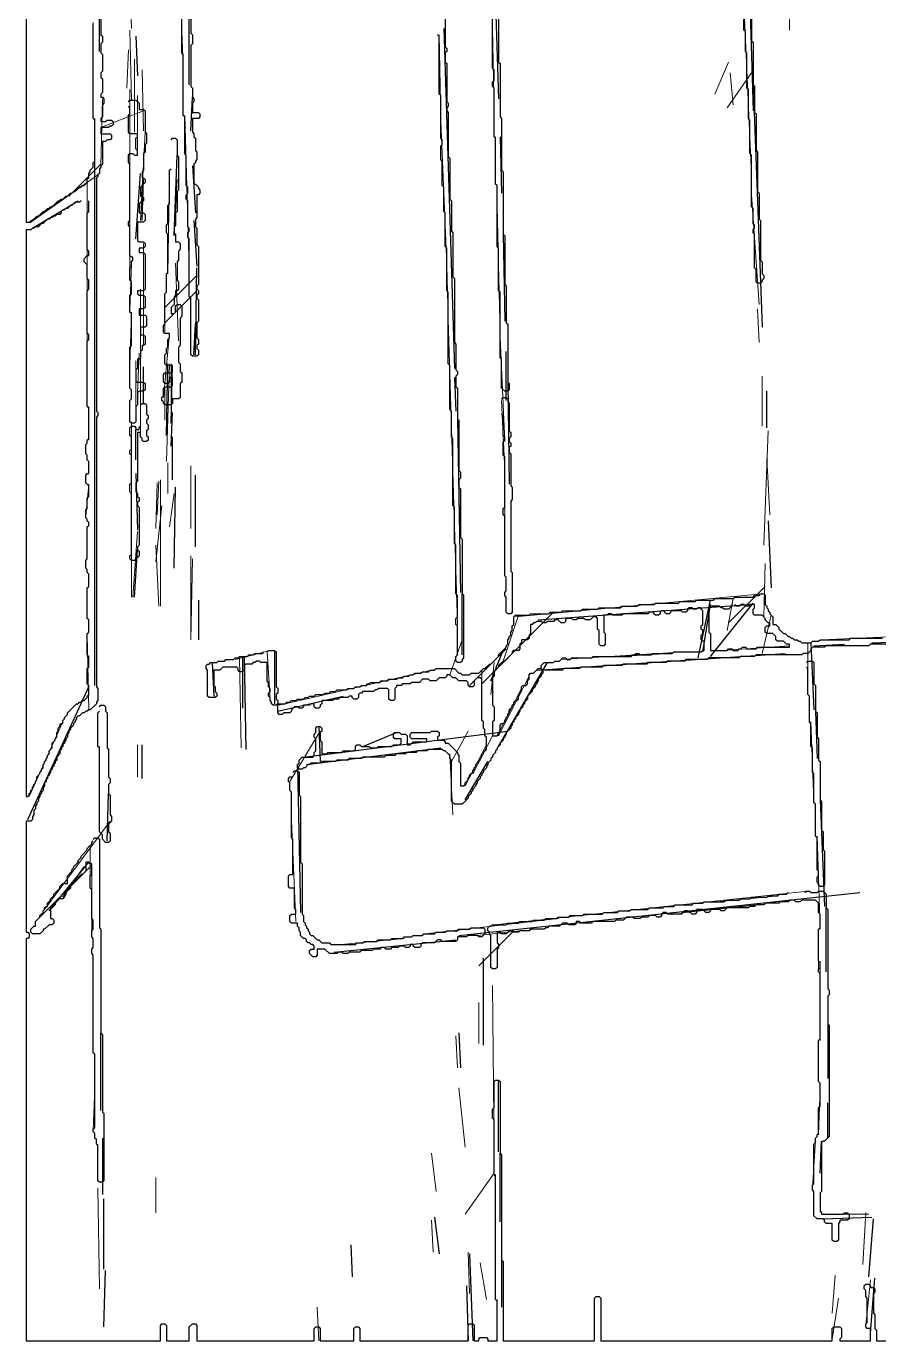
# Model space of a CAD drawing. Header units: metres. Extents: x 0 to 320, y 0 to 426.
# Drawn here: x 0 to 139.9, y 0.2 to 215.9 of the extents above; entities that cross this region are included whole.
import ezdxf

# ---------------------------------------------------------------- set-up
doc = ezdxf.new("R2010")
doc.units = ezdxf.units.M
for name, color, linetype in [('CUT', 7, 'Continuous'), ('FOLD', 1, 'Continuous'), ('OUTLINE', 3, 'Continuous')]:
    doc.layers.add(name, color=color, linetype=linetype)

msp = doc.modelspace()

# ---------------------------------------------------------------- linework, layer by layer
at = {"layer": 'CUT', "lineweight": 25}
for p, q in [((12, 211.75), (12, 237.5)), ((26.75, 206.25), (26.75, 224)), ((118.75, 220), (119.25, 202)), ((77, 219.5), (77.5, 204)), ((18, 214.25), (18.25, 207.75)), ((68.5, 215.5), (70.25, 159.75)), ((119.25, 206.25), (120.75, 166.5)), ((27, 198.75), (27.25, 204.25)), ((11.25, 107.75), (11.25, 200.75)), ((77.75, 197.75), (78, 188.5)), ((24.25, 181.5), (24.75, 194.75)), ((27.25, 193), (27.75, 185.25)), ((18, 181), (18.75, 191.75)), ((19, 184), (19.25, 190.75)), ((24.5, 185.25), (24.75, 190.75)), ((1, 182.75), (8.5, 187.25)), ((27.5, 184), (28, 176.5)), ((78.25, 181.75), (78.5, 167.5)), ((27.75, 162), (28, 176.25)), ((27.5, 162), (27.75, 167)), ((78.75, 154.5), (78.75, 162.5)), ((19.25, 154), (19.25, 160)), ((23, 148.75), (23.25, 160.5)), ((23.75, 150.75), (24, 160.25)), ((70.25, 158.25), (70.5, 152.75)), ((79, 157.5), (79.25, 140.75)), ((121.5, 150), (121.5, 156)), ((23.75, 147), (24, 152.5)), ((70.75, 151.5), (71.25, 123)), ((18, 144.75), (18, 149.75)), ((24, 141.5), (24, 148.5)), ((18, 142.5), (18.25, 133.25)), ((24.25, 127), (24.5, 140.25)), ((27.75, 130.5), (27.75, 142.25)), ((121.75, 134.75), (122.25, 123.75)), ((17.75, 122.25), (18.25, 130)), ((115.25, 118), (121.25, 124)), ((28.25, 121.75), (28.25, 115.25)), ((71.5, 112.75), (71.5, 122.75)), ((84, 118.5), (118.5, 121)), ((110.25, 112.25), (112.25, 121.75)), ((111, 113.25), (112.25, 121)), ((112.25, 112.5), (119.25, 121.25)), ((74.75, 108), (86.5, 119.75)), ((128.75, 114.75), (129.25, 103.75)), ((129.25, 114.25), (134.25, 114.5)), ((138.75, 114.75), (165.5, 115.75)), ((35.5, 112.5), (35.5, 104)), ((35.75, 112.5), (36, 97.25)), ((40.75, 113.25), (40.75, 104.75)), ((76.25, 108.5), (78.25, 113.5)), ((83.75, 110.25), (124.5, 113)), ((30.5, 111.5), (30.75, 106)), ((77.5, 97.75), (85.5, 111.5)), ((0.25, 85.75), (10.25, 107.5)), ((41.25, 103.5), (52, 106)), ((129.5, 103.5), (129.75, 95.75)), ((45.5, 96), (79, 100.25)), ((48, 101), (48.25, 95.25)), ((55.25, 97.75), (60.75, 100)), ((19, 92.5), (19, 98)), ((46, 94.75), (68, 97.5)), ((72, 89), (75.75, 95.25)), ((44.5, 94.5), (45, 70.5)), ((13.25, 82.25), (13.5, 90)), ((130.25, 89), (131, 71.5)), ((1.75, 69.25), (10.75, 78.25)), ((3.75, 70.75), (10.25, 78.75)), ((6, 73), (9.5, 78)), ((71, 66.75), (136.75, 73.75)), ((107.5, 70.5), (119.75, 71.75)), ((131.25, 60.75), (131.25, 71.25)), ((74.25, 61.75), (80, 67.5)), ((50.5, 64), (70.5, 66)), ((75, 48.75), (75, 63)), ((131.5, 52.25), (131.5, 43.25)), ((12.25, 38), (12.25, 50.75)), ((71, 50.75), (71.25, 45)), ((77.5, 31.25), (77.5, 42.75)), ((131.5, 33.5), (131.5, 39.25)), ((12.5, 33.5), (12.5, 24.25)), ((130.25, 27.75), (130.5, 33)), ((77.75, 19.75), (77.75, 31)), ((12.75, 12), (12.75, 23.5)), ((67, 20.5), (67.75, 14.5)), ((130.75, 20.25), (138.75, 20.5)), ((138.25, 10.75), (139, 20.25)), ((53.25, 16), (53.5, 10.75)), ((72.75, 14.5), (73.25, 0.25)), ((78, 13.5), (78, 5.75)), ((12.75, 2.5), (13, 11.75)), ((72.25, 9.25), (72.5, 0.25)), ((138.5, 1.5), (139.25, 10.5))]:
    msp.add_line(p, q, dxfattribs=at)
at = {"layer": 'FOLD', "lineweight": 18}
for p, q in [((17, 224), (17.25, 215.5)), ((125.25, 215.25), (125.25, 221.5)), ((117.75, 219.75), (119, 191.5)), ((11, 201), (11, 216.5)), ((17, 215.25), (17.25, 203.75)), ((25.5, 215), (25.75, 209.5)), ((67.75, 214.5), (68, 200.5)), ((76.5, 215.5), (76.75, 201.5)), ((16.5, 205.75), (16.75, 212)), ((17.75, 198.5), (17.75, 210.5)), ((113, 204.75), (115.25, 210)), ((19, 208.75), (19.25, 198.75)), ((115, 202.5), (119, 208.25)), ((115.5, 208.25), (116, 203)), ((17, 174.5), (17, 205.5)), ((12.25, 193), (12.5, 204)), ((18.25, 194.75), (18.25, 204.5)), ((12.25, 199.25), (19.25, 202)), ((26, 201.25), (26.75, 176.25)), ((18.75, 184), (19.5, 198.5)), ((68, 200.25), (69, 176.75)), ((77, 190.25), (77, 197.75)), ((7, 188), (12.25, 193.25)), ((23.25, 175.25), (23.5, 192)), ((0.75, 183.75), (11.75, 191.5)), ((10, 153.75), (10, 190.5)), ((0.5, 183.75), (6.25, 187.75)), ((119, 188.25), (120.25, 170.25)), ((77.25, 186.25), (77.75, 165.25)), ((19.25, 163.75), (19.25, 180.25)), ((17, 169.25), (17.25, 177)), ((24.5, 177), (25, 164.25)), ((22.75, 169.75), (28, 175)), ((69, 176.5), (69.25, 168)), ((18.75, 148.75), (18.75, 172.75)), ((22.75, 167.25), (28, 172.5)), ((22.75, 171.75), (22.75, 165.75)), ((27, 162.25), (27, 171.25)), ((17, 160.25), (17.25, 169)), ((120, 169.5), (120.25, 164)), ((69.25, 167.75), (70.75, 117.75)), ((22.5, 155), (23.5, 165.5)), ((77.75, 164.75), (78.5, 147.75)), ((18.25, 155.75), (18.5, 162.25)), ((18, 153.5), (18, 161)), ((23, 144.5), (23.5, 160.5)), ((23.75, 154), (23.75, 160.5)), ((120.75, 150.25), (120.75, 158.5)), ((22.75, 151.25), (22.75, 156.5)), ((10.25, 148), (10.25, 153.5)), ((78, 154.5), (78.5, 143)), ((17.25, 122.25), (17.25, 151)), ((121, 130.75), (121.75, 149.5)), ((121.5, 145), (122, 135.75)), ((23.25, 144.25), (23.25, 139.25)), ((27, 143.75), (27, 133.5)), ((78.5, 142.75), (78.5, 128.75)), ((9.75, 135.5), (10.25, 140.75)), ((21.25, 133.5), (21.5, 141)), ((21.5, 135.75), (21.75, 141.25)), ((22, 120.75), (22, 141.5)), ((23.5, 133.75), (24.25, 139.25)), ((21.25, 128), (22.25, 137.25)), ((17.5, 122.25), (18.25, 133)), ((21.25, 130.75), (21.75, 120.75)), ((27, 115.75), (27, 129)), ((27, 115.25), (27.25, 128.5)), ((121, 119), (121.25, 127.75)), ((80.25, 119), (120.75, 122.75)), ((115, 116.75), (116, 122)), ((78.25, 111.75), (80.75, 119.25)), ((120.75, 113), (122.25, 119.25)), ((10, 116), (10.25, 103.75)), ((69.5, 109.5), (71.5, 115.25)), ((128.25, 114.75), (128.25, 106.5)), ((130.5, 115.25), (142.75, 115.75)), ((34.25, 112), (40, 113.5)), ((35, 112.25), (35.25, 97.5)), ((39.5, 113.25), (40, 105.5)), ((72.75, 107.75), (78.75, 113.75)), ((87.75, 112), (108, 113.25)), ((97.5, 112.5), (105.5, 113)), ((114.25, 113.5), (125.25, 114.25)), ((41.5, 104.5), (67.75, 110.5)), ((74.75, 102.25), (74.75, 110.25)), ((76.25, 106.25), (76.75, 111.5)), ((77.5, 99.5), (82.5, 109.25)), ((77.25, 99.5), (81.25, 107.25)), ((0.5, 89.5), (6, 101.75)), ((11.75, 98), (11.75, 103)), ((128.75, 101.75), (129.25, 88.75)), ((43.25, 92), (48.25, 100.25)), ((69.75, 95.25), (72.5, 100.25)), ((73.25, 93.25), (76.5, 99.5)), ((12, 84), (12, 97.75)), ((18.25, 98), (18.25, 92.75)), ((72, 91.25), (75.5, 98)), ((69.5, 96.5), (70, 86.5)), ((3, 71), (13.75, 85.5)), ((43.5, 85.5), (44.25, 69)), ((129.75, 83), (130.25, 67.75)), ((10.5, 81.5), (10.5, 74.75)), ((10.75, 78.5), (10.75, 66.75)), ((76.75, 68.5), (128.25, 74)), ((113.25, 72.25), (123.5, 73.25)), ((65.5, 67), (87.25, 69.5)), ((74, 66.75), (81, 67.5)), ((130, 61), (130, 67.5)), ((51.75, 65.25), (62, 66.25)), ((130.25, 49.5), (130.25, 62.5)), ((76.5, 58.5), (76.75, 31.25)), ((74.25, 55.75), (74.25, 49)), ((70.5, 50.25), (70.75, 45)), ((130, 43), (130, 49.25)), ((11, 34.75), (11.25, 41.75)), ((71, 41.75), (72, 32)), ((130, 34), (130.25, 41.75)), ((11.75, 32.5), (11.75, 26.75)), ((129, 25.25), (129.5, 33.25)), ((66.5, 31), (67.25, 24.75)), ((21.25, 21.25), (21.25, 27)), ((72, 21), (76.75, 27.75)), ((77, 7.25), (77, 27.5)), ((11.75, 25.25), (12, 8.75)), ((66.5, 20), (66.75, 14.75)), ((130.5, 21), (138.25, 21)), ((137.25, 12.75), (137.75, 21.25)), ((72.5, 14.75), (72.75, 8)), ((74.5, 13), (75.5, 7)), ((132.25, 4.75), (132.75, 11)), ((137.75, 2.75), (138.5, 10.25)), ((77.25, 0.25), (77.25, 7)), ((132.25, 0.5), (133.25, 7.25)), ((47.75, 5.75), (48, 0.25))]:
    msp.add_line(p, q, dxfattribs=at)
at = {"layer": 'OUTLINE'}
for points in [[(0, 289.5), (0, 183.75), (0.75, 183.75), (1.75, 184.75), (2, 184.75), (2.75, 185.5), (3, 185.5), (3.5, 186), (3.75, 186), (4, 186.25), (4.25, 186.25), (5.25, 187.25), (5.5, 187.25), (5.75, 187.5), (6, 187.5), (6.5, 188), (6.75, 188), (7.25, 188.5), (7.5, 188.5), (7.75, 188.75), (8, 188.75), (8.75, 189.5), (9, 189.5), (9.25, 189.75), (9.5, 189.75), (10, 190.25), (10, 190.75), (10.25, 191), (10.25, 191.75), (10.5, 192), (10.5, 192.25), (11, 192.75), (11, 193.5), (11.25, 193.75), (11.25, 200.5), (11, 200.75), (11, 216.25)], [(12.25, 227), (12.25, 214.5), (12.5, 214.25), (12.5, 213.25), (12.25, 213), (12.25, 211.5), (12.5, 211.25), (12.5, 208.5), (12.25, 208.25), (12.25, 207.5), (12.5, 207.25), (12.5, 205), (12.25, 204.75), (12.25, 204.25), (12.5, 204.25), (12.75, 204), (12.75, 203.25), (12.5, 203), (12.5, 201), (12.25, 200.75), (12.25, 200.25), (13, 200.25), (13.25, 200.5), (14, 200.5), (14.25, 200.25), (14.25, 199.75), (14, 199.5), (13.75, 199.5), (13.5, 199.25), (12.25, 199.25), (12.25, 198.25), (13.75, 198.25), (14, 198), (14, 197.5), (13.75, 197.25), (13.25, 197.25), (13, 197), (12.5, 197), (12.5, 193.25), (12.25, 193), (12.25, 192.75), (12, 192.5), (12, 191.75), (11.75, 191.5), (11.75, 191.25), (11.5, 191), (11.5, 152.75), (11.75, 152.5), (11.75, 152), (11.5, 151.75), (11.5, 107.5), (11.75, 107.25), (11.75, 105.25), (11.5, 105), (11.5, 104.75), (10.5, 103.75), (10.25, 103.75), (10, 103.5), (9.75, 103.5), (9.5, 103.25), (9.25, 103.25), (8.75, 102.75), (8.5, 102.75), (8.25, 102.5), (8.25, 102.25), (8, 102), (8, 101.75), (7.75, 101.5), (7.75, 101.25), (7.25, 100.75), (7.25, 100.5), (7, 100.25), (7, 100), (6.75, 99.75), (6.75, 99.25), (6.5, 99), (6.5, 98.75), (6.25, 98.5), (6.25, 98.25), (6, 98), (6, 97.75), (5.75, 97.5), (5.75, 97.25), (5.5, 97), (5.5, 96.5), (5, 96), (5, 95.5), (4.75, 95.25), (4.75, 95), (4.5, 94.75), (4.5, 94.5), (4.25, 94.25), (4.25, 94), (4, 93.75), (4, 93.5), (3.75, 93.25), (3.75, 93), (3.5, 92.75), (3.5, 92.5), (3.25, 92.25), (3.25, 92), (3, 91.75), (3, 91.25), (2.75, 91), (2.75, 90.5), (2.5, 90.25), (2.5, 90), (2.25, 89.75), (2.25, 89.5), (2, 89.25), (2, 88.75), (1.75, 88.5), (1.75, 88.25), (1.5, 88), (1.5, 87.5), (1.25, 87.25), (1.25, 86.5), (1, 86.25), (1, 85.75), (0.75, 85.5), (0, 85.5), (0, 67.25), (0.25, 67.25), (0.5, 67), (0.5, 66.5), (0.25, 66.25), (0, 66.25), (0, 0.25), (22, 0.25), (22, 2.75), (22.25, 3), (22.75, 3), (23, 2.75), (23, 0.25), (26.75, 0.25), (26.75, 2.5), (27.25, 3), (27.75, 3), (28, 2.75), (28, 0.25), (47.25, 0.25), (47.25, 2.25), (47.5, 2.5), (48, 2.5), (48.25, 2.25), (48.25, 0.25), (53.75, 0.25), (53.75, 2.25), (54, 2.5), (54.5, 2.5), (54.75, 2.25), (54.75, 0.25), (72.5, 0.25), (72.5, 2.75), (72.75, 3), (73.25, 3), (73.5, 2.75), (73.5, 0.25), (74.25, 0.25), (74.25, 0.5), (74.5, 0.75), (75.5, 0.75), (75.75, 0.5), (75.75, 0.25), (77.25, 0.25), (77.25, 6.75), (77, 7), (77, 27.25), (76.75, 27.5), (76.75, 36.5), (76.5, 36.75), (76.5, 38.25), (76.75, 38.5), (76.75, 42.75), (77, 43), (77.5, 43), (77.75, 42.75), (77.75, 31), (78, 30.75), (78, 13.5), (78.25, 13.25), (78.25, 0.25), (93.25, 0.25), (93.25, 7.25), (93.5, 7.5), (94, 7.5), (94.25, 7.25), (94.25, 0.25), (132.25, 0.25), (132.25, 2.25), (132.5, 2.5), (133.5, 2.5), (133.75, 2.25), (133.75, 0.75), (133.5, 0.5), (133.5, 0.25), (138.5, 0.25), (138.5, 2.25), (138, 2.25), (137.75, 2.5), (137.75, 3), (138, 3.25), (138, 7.25), (137.75, 7.5), (137.75, 8.5), (137.5, 8.75), (137.5, 9.25), (137.75, 9.5), (138.25, 9.5), (138.5, 9.25), (138.5, 9), (139, 9), (139.25, 8.75), (139.25, 8.25), (139, 8), (139, 4.75), (139.25, 4.5), (139.25, 2.25), (139.5, 2), (139.5, 0.25), (148, 0.25)], [(27, 219.5), (27, 214.75), (27.25, 214.5), (27.25, 213), (27, 212.75), (27, 206), (27.25, 205.75), (27.25, 204.25), (27.5, 204), (27.5, 203.5), (27.25, 203.25), (27.25, 201.75), (28.25, 201.75), (28.5, 201.5), (28.5, 201), (28.25, 200.75), (27.25, 200.75), (27.25, 198.5), (27.5, 198.25), (27.5, 197.75), (27.75, 197.5), (27.75, 195.5), (28, 195.25), (28, 194), (27.75, 193.75), (27.75, 193.5), (27.5, 193.25), (27.5, 190), (27.75, 190), (28.25, 189.5), (28.25, 189.25), (28.5, 189), (28.5, 188.5), (28.25, 188.25), (28, 188.25), (28, 184.5), (27.75, 184.25), (27.75, 183), (28, 182.75), (28, 180), (28.25, 179.75), (28.25, 173.5), (28, 173.25), (28, 172.75), (28.25, 172.5), (28.25, 172), (28, 171.75), (28, 171.25), (28.25, 171), (28.25, 167.5), (28, 167.25), (28, 164.75), (28.25, 164.5), (28.25, 163.75), (28, 163.5), (28, 163), (28.25, 162.75), (28.25, 162), (28, 161.75), (27.25, 161.75), (27, 162), (27, 171.25), (26.75, 171.5), (26.75, 181), (26.5, 181.25), (26.5, 182), (26.75, 182.25), (26.75, 182.75), (26.5, 183), (26.5, 187.25), (26.25, 187.5), (26.25, 188.25), (26.5, 188.5), (26.5, 189.5), (26.25, 189.75), (26.25, 194.75), (26, 195), (26, 201), (25.75, 201.25), (25.75, 211.25), (25.5, 211.5), (25.5, 218)], [(68.75, 219.75), (68.75, 212.5), (69, 212.25), (69, 211.75), (68.75, 211.5), (68.75, 210), (69, 209.75), (69, 203.5), (69.25, 203.25), (69.25, 202.75), (69, 202.5), (69, 202), (69.25, 201.75), (69.25, 194.5), (69.5, 194.25), (69.5, 187.5), (69.75, 187.25), (69.75, 182.25), (70, 182), (70, 174.75), (70.25, 174.5), (70.25, 164), (70.5, 163.75), (70.5, 159.5), (70.75, 159.25), (70.75, 158.75), (70.5, 158.5), (70.5, 156.75), (70.75, 156.5), (70.75, 151.5), (71, 151.25), (71, 143), (71.25, 142.75), (71.25, 141.75), (71, 141.5), (71, 140.25), (71.25, 140), (71.25, 132), (71.5, 131.75), (71.5, 122.75), (71.75, 122.5), (71.75, 112.25), (71.5, 112), (71.5, 111.75), (71.25, 111.5), (70.75, 111.5), (70.5, 111.75), (70.5, 112.5), (70.75, 112.75), (70.75, 117.5), (70.5, 117.75), (70.5, 118.75), (70.75, 119), (70.75, 122.5), (70.5, 122.75), (70.5, 130.75), (70.25, 131), (70.25, 137), (70, 137.25), (70, 148.25), (69.75, 148.5), (69.75, 152.75), (69.5, 153), (69.5, 160.25), (69.25, 160.5), (69.25, 172.25), (69, 172.5), (69, 179.5), (68.75, 179.75), (68.75, 185.25), (68.5, 185.5), (68.5, 189.5), (68.25, 189.75), (68.25, 193.75), (68, 194), (68, 196.25), (68.25, 196.5), (68.25, 197.25), (68, 197.5), (68, 204.5), (67.75, 204.75), (67.75, 214.25), (67.5, 214.5)], [(77.5, 218.5), (77.5, 210), (77.75, 209.75), (77.75, 201), (78, 200.75), (78, 192.25), (78.25, 192), (78.25, 181.75), (78.5, 181.5), (78.5, 173.5), (78.75, 173.25), (78.75, 167.25), (79, 167), (79, 157.5), (79.25, 157.25), (79.25, 156.25), (79, 156), (78.5, 156), (78, 156.5), (78, 161.25), (77.75, 161.5), (77.75, 172.25), (77.5, 172.5), (77.5, 179.5), (77.25, 179.75), (77.25, 189.75), (77, 190), (77, 197.5), (76.75, 197.75), (76.75, 205.75), (76.5, 206), (76.5, 206.75), (76.75, 207), (76.75, 208.75), (76.5, 209), (76.5, 218)], [(119, 219.75), (119, 213.5), (119.25, 213.25), (119.25, 206.25), (119.5, 206), (119.5, 201.75), (119.75, 201.5), (119.75, 195.5), (120, 195.25), (120, 188.75), (120.25, 188.5), (120.25, 184.25), (120.5, 184), (120.5, 177.5), (120.75, 177.25), (120.75, 175.25), (121, 175), (121, 174.5), (120.75, 174.25), (120.75, 174), (120.5, 173.75), (120, 173.75), (119.75, 174), (119.75, 176), (119.5, 176.25), (119.5, 181.75), (119.25, 182), (119.25, 182.5), (119.5, 182.75), (119.5, 183.25), (119.25, 183.5), (119.25, 186), (119, 186.25), (119, 194.75), (118.75, 195), (118.75, 200.5), (118.5, 200.75), (118.5, 205.5), (118.25, 205.75), (118.25, 211.5), (118, 211.75), (118, 215), (117.75, 215.25), (117.75, 219)], [(16.75, 203.5), (17, 203.75), (18, 203.75), (18.5, 203.25), (18.5, 202.25), (19.25, 202.25), (19.5, 202), (19.5, 198.5), (19.75, 198.25), (19.75, 196.75), (19.5, 196.5), (19.5, 195.25), (19.25, 195), (19.25, 192.25), (19, 192), (19, 191), (19.25, 191), (19.5, 190.75), (19.5, 190.25), (19.25, 190), (19, 190), (19, 189.75), (18.75, 189.5), (18.75, 188), (19, 188), (19.25, 187.75), (19.25, 187.25), (19, 187), (18.75, 187), (18.5, 186.75), (18.5, 185.25), (19.25, 185.25), (19.5, 185), (19.5, 184), (19.25, 183.75), (18.25, 183.75), (18.25, 180.75), (18.5, 180.5), (19.25, 180.5), (19.5, 180.25), (19.5, 179.75), (19.25, 179.5), (18.5, 179.5), (18.5, 178.75), (19.25, 178.75), (19.5, 178.5), (19.5, 172.75), (19.25, 172.5), (18.25, 172.5), (18.25, 172), (18.5, 171.75), (19.25, 171.75), (19.5, 171.5), (19.5, 169.75), (19.25, 169.5), (18.5, 169.5), (18.5, 168.5), (19.5, 168.5), (19.75, 168.25), (19.75, 166.75), (19.5, 166.5), (18.75, 166.5), (18.75, 165.25), (19.25, 165.25), (19.5, 165), (19.5, 163.75), (19.25, 163.5), (19, 163.5), (19, 162.75), (18.75, 162.5), (18.75, 161.5), (18.5, 161.25), (18.25, 161.25), (18.25, 159.75), (18, 159.5), (18, 157.5), (19.25, 157.5), (19.5, 157.25), (19.5, 156.25), (19.25, 156), (18.5, 156), (18.25, 155.75), (18.25, 153.75), (18, 153.5), (18, 151), (17.75, 150.75), (17.25, 150.75), (17, 151), (17, 154.5), (17.25, 154.75), (17.25, 156.25), (17, 156.5), (17, 163.25), (17.25, 163.5), (17.25, 168.75), (17, 169), (17, 171.75), (17.25, 172), (17.25, 174), (17, 174.25), (17, 176.25), (17.25, 176.5), (17.25, 177.25), (17.5, 177.5), (17.5, 178), (17.25, 178), (17, 178.25), (17, 183), (16.75, 183.25), (16.75, 183.75), (17, 184), (17, 193.25), (16.75, 193.5), (16.75, 194.75), (17, 195), (17.5, 195), (17.75, 194.75), (18.25, 194.75), (18.25, 195.5), (18, 195.75), (18, 197.5), (18.25, 197.75), (18.25, 198.25), (17, 198.25), (16.75, 198.5), (16.75, 201.25), (17, 201.5), (17, 202.5), (16.75, 202.75)], [(23.75, 197.25), (24, 197.5), (24.5, 197.5), (24.75, 197.25), (24.75, 194.75), (25, 194.5), (25, 189), (24.75, 188.75), (24.75, 185.5), (24.5, 185.25), (24.5, 183.25), (24.25, 183), (24.25, 182), (24.5, 181.75), (24.5, 180.5), (25, 180.5), (25.25, 180.25), (25.25, 179.25), (25, 179), (25, 177.5), (24.75, 177.25), (24.75, 174.25), (25, 174), (25, 172.75), (24.75, 172.5), (24.5, 172.5), (24.5, 171.75), (24.25, 171.5), (24.25, 170.25), (23.75, 169.75), (23.75, 168.75), (24.25, 168.75), (24.5, 169), (24.5, 170), (24.75, 170.25), (25.25, 170.25), (25.5, 170), (25.5, 168.25), (25.25, 168), (25.25, 163.5), (25, 163.25), (25, 160.75), (25.25, 160.5), (25.25, 159.25), (25.5, 159), (25.5, 157.5), (25.25, 157.25), (25.25, 155), (25, 154.75), (24, 154.75), (24, 154), (23.75, 153.75), (22.75, 153.75), (22.5, 154), (22.5, 154.25), (22.25, 154.5), (22.25, 155), (22.5, 155.25), (22.5, 156.5), (22.75, 156.75), (23.75, 156.75), (24, 157), (24, 158.25), (23.5, 158.25), (23.5, 157.5), (23.25, 157.25), (22.75, 157.25), (22.5, 157.5), (22.5, 158.75), (22.75, 159), (23.75, 159), (24, 159.25), (24, 160.25), (23, 160.25), (22.75, 160.5), (22.75, 162), (23, 162.25), (23, 163), (23.25, 163.25), (23.25, 164.5), (23.5, 164.75), (23.5, 165.5), (22.75, 165.5), (22.5, 165.75), (22.5, 166.75), (22.75, 167), (22.75, 172), (23, 172.25), (23, 175.25), (23.25, 175.5), (23.25, 181.75), (23, 182), (23, 183.25), (23.25, 183.5), (23.25, 186.5), (23.5, 186.75), (23.5, 192.25), (23.75, 192.5)], [(9, 187.25), (8.75, 187), (8, 187), (7.5, 186.5), (7.25, 186.5), (6.75, 186), (6.5, 186), (6.25, 185.75), (6, 185.75), (5.75, 185.5), (5.75, 185.25), (5.5, 185), (5, 185), (4.75, 184.75), (4.5, 184.75), (4.25, 184.5), (4, 184.5), (3.75, 184.25), (3.5, 184.25), (2.75, 183.5), (2.5, 183.5), (2, 183), (1.5, 183), (1.25, 182.75), (1, 182.75), (0.75, 182.5), (0, 182.5), (0, 89.5), (0.25, 89.5), (0.5, 89.75), (0.5, 90), (0.75, 90.25), (0.75, 90.5), (1, 90.75), (1, 91), (1.25, 91.25), (1.25, 91.5), (1.5, 91.75), (1.5, 92), (1.75, 92.25), (1.75, 92.75), (2.25, 93.25), (2.25, 93.5), (2.5, 93.75), (2.5, 94), (2.75, 94.25), (2.75, 94.75), (3, 95), (3, 95.25), (3.25, 95.5), (3.25, 95.75), (3.5, 96), (3.5, 96.25), (3.75, 96.5), (3.75, 97), (4.25, 97.5), (4.25, 98.25), (4.75, 98.75), (4.75, 99), (5, 99.25), (5, 100), (5.25, 100.25), (5.25, 100.75), (5.5, 101), (5.5, 101.25), (5.75, 101.5), (6, 101.5), (6, 102), (6.25, 102.25), (6.25, 102.5), (6.75, 103), (6.75, 103.25), (8.25, 104.75), (8.5, 104.75), (8.75, 105), (9, 105), (9.25, 105.25), (9.5, 105.25), (10, 105.75), (10, 106), (10.25, 106.25), (10.25, 107.75), (10, 108), (10, 110.5), (10.25, 110.75), (10.25, 112.5), (10, 112.75), (10, 116.25), (10.25, 116.5), (10.25, 118.5), (10, 118.75), (10, 123.75), (10.25, 124), (10.25, 126), (10, 126.25), (10, 126.75), (9.75, 127), (9.75, 128.25), (10, 128.5), (10, 133.75), (10.25, 134), (10.25, 134.5), (10, 134.75), (10, 135), (9.75, 135.25), (9.75, 136.5), (10, 136.75), (10, 138.5), (10.25, 138.75), (10.25, 140.5), (9.75, 141), (9.75, 142.25), (10, 142.5), (10.25, 142.5), (10.25, 144.5), (10, 144.75), (10, 145.5), (9.75, 145.75), (9.75, 147.25), (10, 147.5), (10, 148), (10.25, 148.25), (10.25, 153.25), (10, 153.5), (10, 164.25), (10.25, 164.5), (10.25, 165.25), (10, 165.5), (10, 172.5), (10.25, 172.75), (10.25, 174.25), (10, 174.5), (10, 176.75), (9.5, 177.25), (9.5, 177.75), (10, 178.25), (10.25, 178.25), (10.25, 179), (10, 179.25), (10, 185.25), (10.25, 185.5), (10.25, 187.25)], [(18.75, 153.75), (19, 154), (19.5, 154), (19.75, 153.75), (19.75, 152.25), (20, 152), (20, 151.5), (19.75, 151.25), (19.75, 150.75), (20, 150.5), (20, 149.75), (19.75, 149.5), (19.75, 148.75), (20, 148.5), (20, 148), (19.75, 147.75), (19.25, 147.75), (19, 148), (19, 148.25), (18.75, 148.5), (18.75, 149.25), (18.25, 149.25), (18.25, 141.25), (18, 141), (18, 139.5), (18.25, 139.25), (18.25, 138.75), (18.5, 138.5), (18.5, 138), (18.25, 137.75), (18.25, 137.25), (18.5, 137), (18.5, 130.75), (18.25, 130.5), (18.25, 130), (18.5, 129.75), (18.5, 129), (17.75, 128.25), (17.25, 128.25), (17, 128.5), (17, 129), (17.25, 129.25), (17.25, 139.25), (17, 139.5), (17, 140.75), (17.25, 141), (17.25, 145.5), (17, 145.75), (17, 146.25), (17.25, 146.5), (17.25, 148.5), (17, 148.75), (17, 150), (17.25, 150.25), (17.75, 150.25), (18, 150), (18, 149.75), (18.5, 149.75), (18.5, 150), (18.75, 150.25)], [(78, 154.75), (78.25, 155), (78.75, 155), (79, 154.75), (79, 154.25), (79.25, 154), (79.25, 149.5), (79.5, 149.25), (79.5, 148.5), (79.25, 148.25), (79.25, 147.75), (79.5, 147.5), (79.5, 147), (79.25, 146.75), (79.25, 146), (79.5, 145.75), (79.5, 140.5), (79.75, 140.25), (79.75, 138.25), (79.5, 138), (79.5, 126.5), (79.75, 126.25), (79.75, 119.75), (79.5, 119.5), (79, 119.5), (78.75, 119.75), (78.75, 122.25), (78.5, 122.5), (78.5, 123), (78.75, 123.25), (78.75, 125.5), (78.5, 125.75), (78.5, 135.5), (78.25, 135.75), (78.25, 136.75), (78.5, 137), (78.5, 145.25), (78.25, 145.5), (78.25, 147.75), (78.5, 148), (78.5, 148.5), (78.25, 148.75), (78.25, 152), (78, 152.25)], [(141.5, 114.5), (138.5, 114.5), (138.25, 114.25), (131.25, 114.25), (131, 114), (129, 114), (128.75, 113.75), (128.75, 113.5), (128.25, 113), (127.5, 113), (127.25, 112.75), (119.75, 112.75), (119.5, 112.5), (117.25, 112.5), (117, 112.25), (112, 112.25), (111.75, 112), (108.25, 112), (108, 111.75), (105.25, 111.75), (105, 111.5), (102, 111.5), (101.75, 111.25), (98, 111.25), (97.75, 111), (94.75, 111), (94.5, 110.75), (91, 110.75), (90.75, 110.5), (88.25, 110.5), (88, 110.25), (84.75, 110.25), (84.5, 110.5), (84.5, 111), (85, 111.5), (86.5, 111.5), (86.75, 111.75), (87.5, 111.75), (88, 112.25), (88.5, 112.25), (88.75, 112), (89.25, 112), (89.5, 112.25), (92.75, 112.25), (93, 112.5), (99.25, 112.5), (99.5, 112.75), (99.75, 112.75), (100, 113), (100.5, 113), (100.75, 112.75), (102.5, 112.75), (102.75, 113), (106, 113), (106.25, 113.25), (110.75, 113.25), (111, 113.5), (111.25, 113.5), (111.25, 115), (111, 115), (110.75, 115.25), (110.75, 116), (111, 116.25), (111, 116.75), (110.75, 117), (110.75, 117.5), (111, 117.75), (111, 120), (110.75, 120.25), (110.75, 120.5), (110.25, 120.5), (110, 120.25), (109.5, 120.25), (109.25, 120.5), (108.75, 120.5), (108.5, 120.25), (108.5, 120), (108.25, 119.75), (107.75, 119.75), (107.5, 120), (105.75, 120), (105.75, 119.75), (105.5, 119.5), (105, 119.5), (104.75, 119.75), (104.75, 120), (104.25, 120), (104, 119.75), (104, 119.5), (103.75, 119.25), (103.25, 119.25), (103, 119.5), (103, 119.75), (102.25, 119.75), (102, 119.5), (98, 119.5), (97.75, 119.25), (96.25, 119.25), (96, 119.5), (95.5, 119.5), (95.25, 119.25), (94.75, 119.25), (94.75, 116.5), (95, 116.25), (95, 114.5), (94.75, 114.25), (94.25, 114.25), (94, 114.5), (94, 116.75), (93.75, 117), (93.75, 118.75), (93.5, 119), (93, 119), (92.5, 118.5), (91.75, 118.5), (91.5, 118.75), (90.5, 118.75), (90.25, 118.5), (89.75, 118.5), (89.5, 118.75), (88.75, 118.75), (88.5, 118.5), (88.5, 118.25), (88.25, 118), (87.75, 118), (87.25, 118.5), (86.75, 118.5), (86.5, 118.25), (85.5, 118.25), (85.25, 118), (84.75, 118), (84.5, 118.25), (83.75, 118.25), (83.5, 118), (83.25, 118), (83, 117.75), (82.75, 117.75), (82.75, 116.25), (82.5, 116), (82.5, 115.5), (82.25, 115.25), (81.25, 115.25), (81.25, 114.75), (81, 114.5), (81, 113.75), (80.75, 113.5), (80, 113.5), (79.75, 113.25), (79.75, 113), (78.5, 111.75), (78.25, 111.75), (77.5, 111), (77.5, 110.75), (76.75, 110), (76.75, 109.25), (76.5, 109), (76.5, 104.5), (76.75, 104.25), (76.75, 102), (76.5, 101.75), (76.5, 99.5), (77.25, 99.5), (77.5, 99.75), (77.5, 100), (77.75, 100.25), (77.75, 101.25), (78, 101.5), (78.25, 101.5), (78.5, 101.75), (78.5, 102), (78.75, 102.25), (78.75, 102.5), (79, 102.75), (79, 103), (79.25, 103.25), (79.25, 103.75), (79.75, 104.25), (79.75, 104.5), (80, 104.75), (80, 105), (80.25, 105.25), (80.5, 105.25), (80.75, 105.5), (80.75, 106.25), (81.25, 106.75), (81.25, 107.5), (81.5, 107.75), (82, 107.75), (82.25, 108), (82.25, 108.5), (82.5, 108.75), (82.5, 109.5), (82.75, 109.75), (83.25, 109.75), (84, 110.5), (84.5, 110.5), (84.75, 110.25), (84.75, 109.75), (84.5, 109.5), (84.5, 109.25), (84, 108.75), (84, 108.5), (83.75, 108.25), (83.75, 108), (83.5, 107.75), (83.5, 107.5), (83, 107), (83, 106.75), (82.25, 106), (82.25, 105.5), (81.75, 105), (81.75, 104.75), (81.5, 104.5), (81.5, 104.25), (81, 103.75), (81, 103.5), (80.75, 103.25), (80.75, 103), (80.25, 102.5), (80.25, 102.25), (80, 102), (80, 101.75), (79.75, 101.5), (79.75, 101.25), (79.5, 101), (79.5, 100.75), (78.75, 100), (78.75, 99.75), (78.5, 99.5), (78.5, 99.25), (78.25, 99), (78.25, 98.75), (77.75, 98.25), (77.75, 98), (77.25, 97.5), (77.25, 97.25), (77, 97), (77, 96.75), (76.5, 96.25), (76.5, 96), (76.25, 95.75), (76.25, 95.5), (75.75, 95), (75.75, 94.75), (75.5, 94.5), (75.5, 94.25), (75, 93.75), (75, 93.5), (74.75, 93.25), (74.75, 93), (74.5, 92.75), (74.5, 92.5), (74, 92), (74, 91.75), (73.75, 91.5), (73.75, 91.25), (73.25, 90.75), (73.25, 90.5), (73, 90.25), (73, 90), (72.5, 89.5), (72.5, 89.25), (71.5, 88.25), (70.25, 88.25), (69.75, 88.75), (69.75, 95.5), (69.5, 95.75), (69.5, 96.25), (68.75, 97), (68.5, 97), (68.25, 97.25), (66, 97.25), (65.75, 97), (64.25, 97), (64, 96.75), (62.5, 96.75), (62.25, 96.5), (60.75, 96.5), (60.5, 96.25), (59, 96.25), (58.75, 96), (55.25, 96), (55, 95.75), (53, 95.75), (52.75, 95.5), (51, 95.5), (50.75, 95.25), (48.5, 95.25), (48.25, 95), (46.75, 95), (46.5, 94.75), (46.25, 94.75), (45.75, 94.25), (45.5, 94.25), (45.25, 94), (44.75, 94), (44.5, 94.25), (44.5, 94.75), (44.75, 95), (44.75, 95.5), (45.25, 96), (47, 96), (47.25, 96.25), (47.25, 96.75), (47.5, 97), (47.5, 99), (47.25, 99.25), (47.25, 99.75), (47.5, 100), (47.5, 100.75), (47.75, 101), (48.25, 101), (48.5, 100.75), (48.5, 100.25), (48.25, 100), (48.25, 98.75), (48.5, 98.5), (48.5, 96.5), (49.25, 96.5), (49.5, 96.75), (51.75, 96.75), (52, 97), (53.75, 97), (54, 97.25), (54, 97.75), (54.25, 98), (54.75, 98), (55, 97.75), (56.25, 97.75), (56.5, 97.5), (57.5, 97.5), (57.75, 97.75), (60, 97.75), (60.25, 98), (61.25, 98), (61.5, 98.25), (61.5, 99), (60.5, 99), (60.25, 99.25), (60.25, 99.75), (60.5, 100), (61.25, 100), (61.5, 99.75), (62.25, 99.75), (62.5, 99.5), (62.5, 98), (63, 98), (63.5, 98.5), (65.75, 98.5), (65.75, 99), (63.25, 99), (63, 99.25), (63, 99.75), (63.25, 100), (66.25, 100), (66.5, 100.25), (67.5, 100.25), (67.75, 100), (67.75, 99.5), (67.5, 99.25), (67.5, 98.75), (68.5, 98.75), (68.75, 98.5), (68.75, 98.25), (69.25, 98.25), (70.75, 96.75), (70.75, 96.5), (71, 96.25), (71, 95.25), (71.25, 95), (71.25, 91.25), (71.75, 91.25), (72, 91.5), (72, 91.75), (72.5, 92.25), (72.5, 92.5), (72.75, 92.75), (72.75, 93), (73.25, 93.5), (73.25, 93.75), (73.5, 94), (73.5, 94.25), (73.75, 94.5), (73.75, 94.75), (74.5, 95.5), (74.5, 95.75), (74.75, 96), (74.75, 96.25), (75, 96.5), (75, 96.75), (75.5, 97.25), (75.5, 99.25), (75.25, 99.5), (75.25, 100.5), (75, 100.75), (75, 101.75), (74.75, 102), (74.75, 108.75), (74.5, 109), (74, 109), (73.5, 108.5), (73.5, 107.75), (73.25, 107.5), (72.75, 107.5), (72.5, 107.75), (72.5, 108.25), (72.25, 108.5), (71, 108.5), (70.5, 109), (70, 109), (69.5, 109.5), (69, 109.5), (69, 109.25), (68.75, 109), (67.75, 109), (67.25, 108.5), (66.25, 108.5), (66, 108.75), (65, 108.75), (64.5, 108.25), (63.25, 108.25), (63, 108), (61.75, 108), (61.5, 107.75), (60.75, 107.75), (60.75, 107.5), (60.5, 107.25), (60.5, 105.5), (60.25, 105.25), (59.75, 105.25), (59.5, 105.5), (59.5, 107), (59.25, 107.25), (57.75, 107.25), (57.5, 107), (57.25, 107), (57, 106.75), (55.25, 106.75), (55, 106.5), (54.75, 106.5), (54.5, 106.25), (54.5, 105.75), (54.25, 105.5), (53.75, 105.5), (53.5, 105.75), (53.5, 106), (53, 106), (52.75, 105.75), (51.5, 105.75), (51.25, 105.5), (50.5, 105.5), (50.25, 105.25), (48.5, 105.25), (48.5, 104.75), (48.25, 104.5), (48.25, 104.25), (48, 104), (47.5, 104), (47.25, 104.25), (47.25, 104.75), (46.75, 104.75), (46.5, 104.5), (45.5, 104.5), (45.5, 104.25), (45.25, 104), (44.75, 104), (44.5, 104.25), (44, 104.25), (43.5, 103.75), (43.5, 103.5), (43.25, 103.25), (42.25, 103.25), (42, 103), (41.5, 103), (41.25, 103.25), (41.25, 104.5), (41.5, 104.75), (42.5, 104.75), (42.75, 105), (43.25, 105), (43.5, 105.25), (44.25, 105.25), (44.5, 105.5), (45.5, 105.5), (45.75, 105.75), (46.25, 105.75), (46.5, 106), (47.25, 106), (47.5, 106.25), (48.75, 106.25), (49, 106.5), (49.75, 106.5), (50, 106.75), (50.75, 106.75), (51, 107), (52.5, 107), (52.75, 107.25), (53.75, 107.25), (54, 107.5), (54.75, 107.5), (55, 107.75), (55.75, 107.75), (56, 108), (56.25, 108), (56.5, 108.25), (58, 108.25), (58.25, 108.5), (59.25, 108.5), (59.5, 108.75), (60.75, 108.75), (61, 109), (61.75, 109), (62, 109.25), (62.75, 109.25), (63, 109.5), (63.5, 109.5), (63.75, 109.75), (64.75, 109.75), (65, 110), (66, 110), (66.25, 110.25), (67, 110.25), (67.25, 110.5), (70.25, 110.5), (71, 109.75), (71.25, 109.75), (71.5, 109.5), (72.75, 109.5), (73, 109.75), (74.25, 109.75), (75, 110.5), (75.25, 110.5), (76, 111.25), (76.25, 111.25), (77.5, 112.5), (77.5, 112.75), (78.75, 114), (78.75, 114.25), (79, 114.5), (79, 115.25), (79.25, 115.5), (79.25, 115.75), (79.5, 116), (79.5, 116.5), (79.75, 116.75), (79.75, 117.5), (80, 117.75), (80, 119), (80.25, 119.25), (82.5, 119.25), (82.75, 119.5), (85.75, 119.5), (86, 119.75), (87.75, 119.75), (88, 120), (91, 120), (91.25, 120.25), (93.75, 120.25), (94, 120.5), (97.5, 120.5), (97.75, 120.75), (100.25, 120.75), (100.5, 121), (103, 121), (103.25, 121.25), (107, 121.25), (107.25, 121.5), (109.75, 121.5), (110, 121.75), (112.75, 121.75), (113, 122), (116, 122), (116.25, 122.25), (119.25, 122.25), (119.5, 122.5), (120.25, 122.5), (120.5, 122.75), (121, 122.75), (121.25, 122.5), (121.25, 121), (121.5, 120.75), (121.5, 120.5), (121.75, 120.25), (121.75, 120), (122, 119.75), (122, 119.5), (122.5, 119), (122.5, 117.75), (123, 117.75), (123.5, 117.25), (123.5, 117), (124.25, 116.25), (124.5, 116.25), (125, 115.75), (125.25, 115.75), (125.5, 115.5), (125.75, 115.5), (126, 115.25), (126.5, 115.25), (126.75, 115), (127, 115), (127.25, 114.75), (128.75, 114.75), (129, 115), (130, 115), (130.25, 115.25), (135, 115.25), (135.25, 115.5), (140.5, 115.5)], [(115.75, 121), (115.75, 120.75), (115.25, 120.25), (114.5, 120.25), (114.25, 120.5), (114, 120.5), (113.75, 120.75), (112, 120.75), (112, 116.5), (112.25, 116.25), (112.25, 113.5), (115, 113.5), (115.25, 113.75), (115.75, 113.75), (116, 113.5), (116.75, 113.5), (117, 113.75), (117.25, 113.75), (117.5, 114), (118, 114), (118.25, 113.75), (119.75, 113.75), (120, 114), (125.25, 114), (125.25, 114.5), (124.75, 114.5), (124.25, 115), (123.25, 115), (123, 115.25), (123, 115.75), (122.5, 116.25), (121.5, 116.25), (121.25, 116.5), (121.25, 117.25), (121.5, 117.5), (122, 117.5), (122, 118), (121.75, 118), (121.25, 118.5), (121.25, 118.75), (120.75, 119.25), (119.5, 119.25), (119.25, 119.5), (119.25, 120.25), (119.5, 120.5), (119.5, 121), (118.75, 121), (118.5, 120.75), (118, 120.75), (117.75, 121), (117.25, 121), (117, 120.75), (116.5, 120.75), (116.25, 121)], [(39.5, 113.25), (39.75, 113.5), (40.75, 113.5), (41, 113.25), (41, 107.5), (41.25, 107.25), (41.25, 106.5), (41, 106.25), (41, 105.5), (41.25, 105.25), (41.25, 104.75), (41, 104.5), (40.5, 104.5), (40.25, 104.75), (40.25, 105), (40, 105.25), (40, 105.75), (39.75, 106), (39.75, 106.5), (40, 106.75), (40, 107.25), (39.75, 107.5), (39.75, 108.25), (39.5, 108.5), (39.5, 111.5), (38.5, 111.5), (38.25, 111.75), (37.75, 111.75), (37.5, 111.5), (37.25, 111.5), (37, 111.25), (36, 111.25), (35.75, 111), (35.75, 110.25), (35.5, 110), (35, 110), (34.75, 110.25), (34.75, 110.5), (34.5, 110.75), (32.25, 110.75), (31.75, 110.25), (30.75, 110.25), (30.75, 107.75), (31, 107.5), (31, 106.75), (31.25, 106.5), (31.25, 106), (31, 105.75), (30, 105.75), (29.75, 106), (29.75, 110.25), (29.5, 110.5), (29.5, 111), (29.75, 111.25), (30, 111.25), (30.25, 111.5), (31.25, 111.5), (31.5, 111.75), (32.5, 111.75), (32.75, 112), (34, 112), (34.25, 112.25), (34.75, 112.25), (35, 112.5), (36.25, 112.5), (36.5, 112.75), (37.25, 112.75), (37.5, 113), (38.75, 113), (39, 113.25)], [(128, 111.5), (128.25, 111.75), (129, 111.75), (129.25, 111.5), (129.25, 108), (129.5, 107.75), (129.5, 103.5), (129.75, 103.25), (129.75, 99.25), (130, 99), (130, 95.5), (130.25, 95.25), (130.25, 89), (130.5, 88.75), (130.5, 84), (130.75, 83.75), (130.75, 80.75), (131, 80.5), (131, 75), (130.75, 74.75), (130.25, 74.75), (130, 75), (130, 75.25), (129.75, 75.5), (129.75, 76.25), (130, 76.5), (130, 77.25), (129.75, 77.5), (129.75, 82.75), (129.5, 83), (129.5, 88.25), (129.25, 88.5), (129.25, 93.25), (129, 93.5), (129, 97.5), (128.75, 97.75), (128.75, 101.5), (128.5, 101.75), (128.5, 106), (128.25, 106.25), (128.25, 110.5), (128, 110.75)], [(12, 104.25), (12.25, 104.5), (12.75, 104.5), (13, 104.25), (13, 103.5), (13.25, 103.25), (13.25, 97.5), (13.5, 97.25), (13.5, 92.75), (13.75, 92.5), (13.75, 91.75), (13.5, 91.5), (13.5, 90), (13.75, 89.75), (13.75, 86.5), (14, 86.25), (14, 85.5), (13.5, 85), (13.5, 83.75), (13.75, 83.5), (13.75, 82.25), (13.5, 82), (13, 82), (12.5, 82.5), (12.5, 83.25), (12, 83.75), (12, 97.5), (11.75, 97.75), (11.75, 103.25), (12, 103.5)], [(43.75, 93.5), (44, 93.75), (44.5, 93.75), (44.75, 93.5), (44.75, 89.75), (45, 89.5), (45, 78.75), (45.25, 78.5), (45.25, 70.25), (45.5, 70), (45.5, 69), (45.75, 68.75), (45.75, 68.5), (46, 68.25), (46, 68), (46.25, 67.75), (46.25, 67.5), (46.5, 67.25), (46.5, 67), (46.75, 66.75), (47, 66.75), (47.75, 66), (48, 66), (48.5, 65.5), (49.75, 65.5), (50, 65.25), (54, 65.25), (54.25, 65.5), (55.25, 65.5), (55.5, 65.75), (57.5, 65.75), (57.75, 66), (59.75, 66), (60, 66.25), (61.75, 66.25), (62, 66.5), (63.25, 66.5), (63.5, 66.75), (65, 66.75), (65.25, 67), (67, 67), (67.25, 67.25), (68.75, 67.25), (69, 67.5), (70.75, 67.5), (71, 67.75), (72.75, 67.75), (73, 68), (75, 68), (75.25, 67.75), (75.25, 67), (74.75, 66.5), (74.25, 66.5), (74, 66.75), (72.5, 66.75), (72.25, 66.5), (70.75, 66.5), (70.75, 66), (70.5, 65.75), (68.25, 65.75), (68, 66), (67.5, 66), (67, 65.5), (65, 65.5), (64.75, 65.25), (64.75, 65), (64.5, 64.75), (63.75, 64.75), (63.5, 65), (63.5, 65.25), (63, 65.25), (63, 65), (62.75, 64.75), (62.25, 64.75), (62, 65), (61.25, 65), (61, 64.75), (60, 64.75), (59.75, 64.5), (59, 64.5), (58.75, 64.75), (58.25, 64.75), (58, 64.5), (57, 64.5), (56.75, 64.25), (55, 64.25), (54.75, 64), (53, 64), (52.75, 63.75), (52, 63.75), (51.75, 64), (51.25, 64), (51, 63.75), (49.75, 63.75), (49, 64.5), (47.75, 64.5), (47.75, 63.5), (47.5, 63.25), (47, 63.25), (46.5, 63.75), (46.5, 64.25), (46.75, 64.5), (47.25, 64.5), (47.25, 65), (47, 65.25), (46.75, 65.25), (46.5, 65.5), (46.25, 65.5), (46, 65.75), (46, 66), (45.75, 66.25), (45.5, 66.25), (45, 66.75), (45, 67.25), (44.75, 67.5), (44.75, 68), (44.5, 68.25), (44.5, 68.75), (43.5, 68.75), (43.25, 69), (43.25, 70), (43.5, 70.25), (44.25, 70.25), (44.25, 71), (44, 71.25), (44, 74.5), (43.25, 74.5), (43, 74.75), (43, 76.5), (43.25, 76.75), (43.75, 76.75), (43.75, 82.5), (43.5, 82.75), (43.5, 90.25), (43.25, 90.5), (43.25, 91.75), (43, 92), (43, 92.5), (43.25, 92.75), (43.75, 92.75)], [(11, 82.5), (11.25, 82.75), (11.75, 82.75), (12, 82.5), (12, 68), (12.25, 67.75), (12.25, 50.75), (12.5, 50.5), (12.5, 37.75), (12.75, 37.5), (12.75, 26.5), (12.5, 26.25), (12, 26.25), (11.75, 26.5), (11.75, 32.25), (11.5, 32.5), (11.5, 33.25), (11.25, 33.5), (11.25, 34.25), (11, 34.5), (11, 35), (11.25, 35.25), (11.25, 47.25), (11, 47.5), (11, 63.5), (10.75, 63.75), (10.75, 64.5), (11, 64.75), (11, 66.25), (10.75, 66.5), (10.75, 67.5), (11, 67.75), (11, 69.25), (10.75, 69.5), (10.75, 74.25), (10.5, 74.5), (10.5, 76.5), (10.75, 76.75), (10.75, 78.5), (10.5, 78.5), (10.25, 78.75), (9.75, 78.75), (9.75, 77.25), (9.25, 76.75), (9, 76.75), (8.5, 76.25), (8.25, 76.25), (8.25, 76), (8, 75.75), (8, 75.5), (7.5, 75), (7.25, 75), (7.25, 74.5), (6.5, 73.75), (6.5, 73.5), (6.25, 73.25), (6.25, 73), (6, 72.75), (5.25, 72.75), (5.25, 72.5), (4.75, 72), (4.75, 71.75), (4.25, 71.25), (4, 71.25), (4, 69.5), (4.25, 69.5), (4.5, 69.25), (4.5, 68.75), (4.25, 68.5), (3.75, 68.5), (3, 67.75), (2.75, 67.75), (2.75, 67.5), (2.25, 67), (1, 67), (0.75, 67.25), (0.75, 67.75), (1.25, 68.25), (1.5, 68.25), (1.5, 69), (2.25, 69.75), (2.25, 70), (2.75, 70.5), (2.75, 70.75), (3, 71), (3, 71.25), (3.25, 71.5), (3.5, 71.5), (3.5, 72), (4, 72.5), (4, 72.75), (4.5, 73.25), (4.5, 73.5), (5.5, 74.5), (5.5, 74.75), (6, 75.25), (6.75, 75.25), (6.75, 76.5), (7.5, 77.25), (7.5, 77.5), (7.75, 77.75), (7.75, 78), (8.5, 78.75), (8.5, 79), (9, 79.5), (9, 79.75), (10, 80.75), (10, 81), (10.75, 81.75), (10.75, 82), (11, 82.25)], [(127.75, 73.75), (128, 74), (128.5, 74), (128.75, 73.75), (129.75, 73.75), (130, 74), (130.75, 74), (131.25, 73.5), (131.25, 71.25), (131.5, 71), (131.5, 58), (131.75, 57.75), (131.75, 57), (131.5, 56.75), (131.5, 52.25), (131.75, 52), (131.75, 33.75), (131, 33), (130.75, 33), (130.5, 32.75), (130.5, 24.75), (130.25, 24.5), (130.25, 21.5), (130.5, 21.25), (130.5, 21), (134, 21), (134.25, 21.25), (134.75, 21.25), (135, 21), (135, 20.25), (134.75, 20), (133.5, 20), (133.5, 19.75), (133.25, 19.5), (133.25, 16.75), (133, 16.5), (132.5, 16.5), (132.25, 16.75), (132.25, 19.5), (131.25, 19.5), (131, 19.75), (131, 20), (130.75, 20.25), (129.75, 20.25), (129.25, 20.75), (129.25, 24.75), (129, 25), (129, 25.75), (129.25, 26), (129.25, 32.5), (129.5, 32.75), (129.5, 33.5), (129.75, 33.75), (129.75, 34), (130, 34.25), (130, 38.5), (130.25, 38.75), (130.25, 42.5), (130, 42.75), (130, 49.5), (130.25, 49.75), (130.25, 60.5), (130, 60.75), (130, 61.25), (130.25, 61.5), (130.25, 62.25), (130, 62.5), (130, 67.75), (130.25, 68), (130.25, 70.25), (130, 70.5), (130, 72), (129.5, 72.5), (127.25, 72.5), (127, 72.25), (126.25, 72.25), (126, 72.5), (125.25, 72.5), (125, 72.25), (123.75, 72.25), (123.5, 72), (121.25, 72), (121, 71.75), (119.75, 71.75), (119.5, 71.5), (118.75, 71.5), (118.5, 71.25), (115, 71.25), (114.5, 70.75), (114, 70.75), (113.75, 71), (112.25, 71), (112.25, 70.75), (112, 70.5), (111.5, 70.5), (111, 71), (110, 71), (110, 70.5), (109.75, 70.25), (109.25, 70.25), (109, 70.5), (108.75, 70.5), (108.5, 70.75), (108, 70.75), (107.5, 70.25), (105.25, 70.25), (105, 70.5), (104.5, 70.5), (104.25, 70.25), (104.25, 70), (104, 69.75), (103.5, 69.75), (103.25, 70), (102.25, 70), (102, 69.75), (101, 69.75), (100.75, 69.5), (99.75, 69.5), (99.5, 69.75), (98.5, 69.75), (98, 69.25), (96.75, 69.25), (96.5, 69), (93, 69), (92.75, 68.75), (91, 68.75), (90.75, 69), (90.25, 69), (90.25, 68.75), (90, 68.5), (89, 68.5), (88.75, 68.75), (88, 68.75), (87.5, 68.25), (85.75, 68.25), (85.5, 68), (85.25, 68), (85, 67.75), (82.75, 67.75), (82.5, 67.5), (81, 67.5), (80.75, 67.25), (80, 67.25), (79.75, 67.5), (79.25, 67.5), (78.75, 67), (78, 67), (77.75, 67.25), (77.25, 67.25), (77.25, 65.5), (77.5, 65.25), (77.5, 64.75), (77.25, 64.5), (77.25, 61.5), (77, 61.25), (76.5, 61.25), (76.25, 61.5), (76.25, 66.75), (76, 67), (76, 67.25), (75.75, 67.5), (75.75, 68), (76, 68.25), (76.25, 68.25), (76.5, 68.5), (78.75, 68.5), (79, 68.75), (80.75, 68.75), (81, 69), (83, 69), (83.25, 69.25), (85, 69.25), (85.25, 69.5), (87, 69.5), (87.25, 69.75), (89, 69.75), (89.25, 70), (91.25, 70), (91.5, 70.25), (94.5, 70.25), (94.75, 70.5), (97, 70.5), (97.25, 70.75), (99, 70.75), (99.25, 71), (102, 71), (102.25, 71.25), (104.5, 71.25), (104.75, 71.5), (106.25, 71.5), (106.5, 71.75), (109.25, 71.75), (109.5, 72), (111, 72), (111.25, 72.25), (114.5, 72.25), (114.75, 72.5), (117, 72.5), (117.25, 72.75), (118.75, 72.75), (119, 73), (121.5, 73), (121.75, 73.25), (123.25, 73.25), (123.5, 73.5), (124.75, 73.5), (125, 73.75)]]:
    msp.add_lwpolyline(points, dxfattribs=at)

doc.saveas('drawing.dxf')
